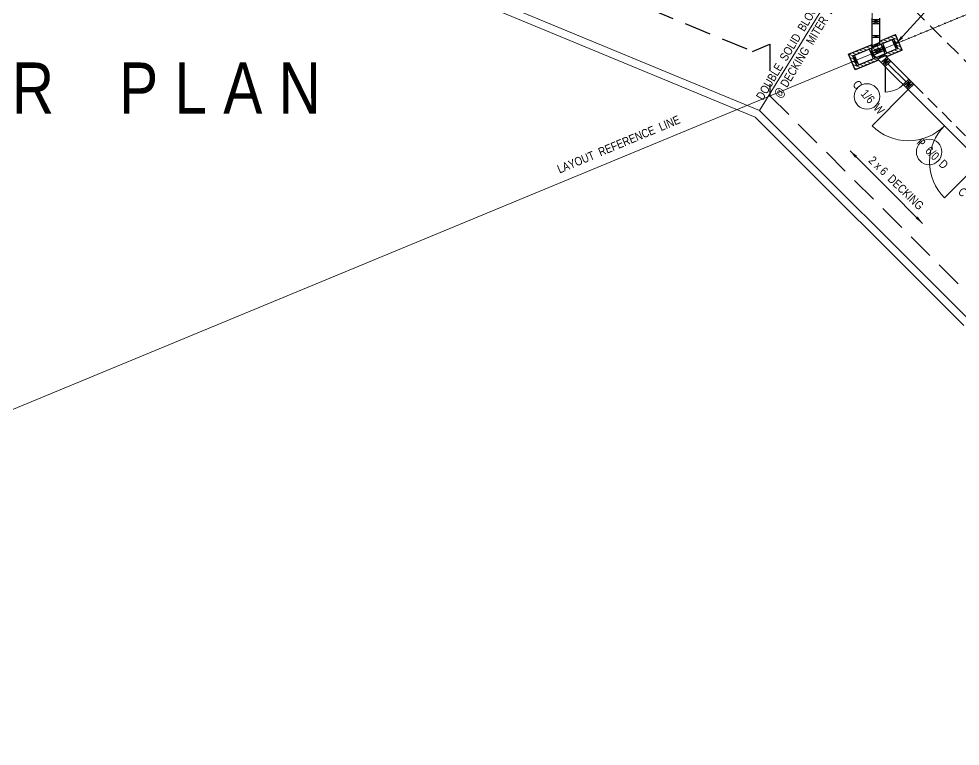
# Model space of a CAD drawing. Header units: inches. Extents: x 2775 to 35798, y 1675 to 10350.
# Drawn here: x 12593 to 13257, y 3096 to 3609 of the extents above; entities that cross this region are included whole.
import ezdxf

# ---------------------------------------------------------------- set-up
doc = ezdxf.new("R2010")
doc.units = ezdxf.units.IN
doc.header["$LTSCALE"] = 0.5
doc.header["$MEASUREMENT"] = 0
for name, pattern in [('ACAD_ISO07W100', [3, 0, -3]), ('CENTER', [2, 1.25, -0.25, 0.25, -0.25]), ('HIDDEN', [0.375, 0.25, -0.125])]:
    doc.linetypes.add(name, pattern=pattern)
for name, color, linetype, lineweight in [('BALCONY', 3, 'CONTINUOUS', 30), ('DOORS', 7, 'CONTINUOUS', 30), ('FOUNDATION', 7, 'CONTINUOUS', 30), ('GRID', 1, 'CENTER', 20), ('LAYOUT', 6, 'CONTINUOUS', 9), ('LITE COVE', 7, 'HIDDEN', 30), ('MASONRY', 16, 'HIDDEN', 30), ('ROOF BEAMS', 3, 'HIDDEN', 30), ('ROOFLINE', 7, 'HIDDEN', 30), ('WALL FRAMING', 7, 'CONTINUOUS', 30), ('WALLS', 7, 'CONTINUOUS', 30), ('WINDOWS', 5, 'CONTINUOUS', 30)]:
    doc.layers.add(name, color=color, linetype=linetype, lineweight=lineweight)
doc.layers.add('C-BLDG', color=84, linetype='CONTINUOUS')
doc.layers.add('TEXT', color=7, linetype='CONTINUOUS')
doc.styles.add('ARCHENT', font='technical.ttf', dxfattribs={"height": 6})
doc.styles.add('ARCHENTLTD', font='technical.ttf', dxfattribs={"height": 6})
doc.dimstyles.new('ARCHENTLTD', dxfattribs={"dimtxt": 12, "dimasz": 6, "dimexe": 9, "dimexo": 3, "dimgap": 1, "dimtad": 0, "dimdec": 4, "dimzin": 1, "dimdsep": 46, "dimlunit": 4, "dimtxsty": 'ARCHENT', "dimcen": 6, "dimaunit": 1, "dimadec": 5, "dimazin": 0, "dimtfac": 1, "dimtdec": 4, "dimtofl": 0, "dimtmove": 0, "dimatfit": 3, "dimfxl": 1, "dimfrac": 2, "dimtolj": 1, "dimtzin": 0, "dimarcsym": 0})
pattern_1 = [(337.555994, (9724.8282, -9715.329), (-0.71583818, -1.73297453), [])]

msp = doc.modelspace()

# ---------------------------------------------------------------- hatches: boundary and pattern name
at = {"layer": 'MASONRY', "lineweight": 9, "ltscale": 75}
h = msp.add_hatch(dxfattribs=at)
h.set_pattern_fill('ANSI31', color=256, scale=15, angle=67.5, style=0)
h.set_pattern_definition(pattern_1)
h.paths.add_polyline_path([(13212.943, 3588.234), (13211.518, 3591.649), (13213.596, 3592.511), (13215.883, 3587.033), (13204.835, 3582.368), (13203.116, 3584.084)])
h.paths.add_polyline_path([(13211.293, 3598.03), (13213.596, 3592.511), (13211.518, 3591.649), (13210.083, 3595.087), (13200.229, 3590.974), (13200.228, 3593.412)])
h = msp.add_hatch(dxfattribs=at)
h.set_pattern_fill('ANSI31', color=256, scale=15, angle=67.5, style=0)
h.set_pattern_definition(pattern_1)
h.paths.add_polyline_path([(13197.596, 3581.825), (13199.315, 3580.108), (13182.687, 3573.087), (13178.065, 3584.162), (13194.729, 3591.117), (13194.73, 3588.679), (13181.008, 3582.952), (13183.893, 3576.038)])
at = {"layer": 'WALL FRAMING', "lineweight": 9, "ltscale": 150}
msp.add_hatch(color=256, dxfattribs=at).paths.add_polyline_path([(13197.3, 3589.621, 1), (13196.675, 3589.621, 1)])

# ---------------------------------------------------------------- linework, layer by layer
at = {"layer": 'BALCONY', "color": 3, "linetype": 'ByBlock', "lineweight": 20, "ltscale": 50}
for p, q in [((13112.182, 3539.939), (12767.52, 3682.596)), ((13259.382, 3392.882), (13112.182, 3539.939))]:
    msp.add_line(p, q, dxfattribs=at)
at = {"layer": 'BALCONY', "lineweight": 20, "ltscale": 50}
for p, q in [((13115.295, 3544.602), (12771.73, 3686.806)), ((13261.658, 3398.383), (13115.295, 3544.602))]:
    msp.add_line(p, q, dxfattribs=at)
at = {"layer": 'C-BLDG', "color": 7, "linetype": 'Continuous', "lineweight": 20, "ltscale": 25}
msp.add_arc((13203.942, 3575.529), 18, 270.005994, 315.005994, dxfattribs=at)
at = {"layer": 'DOORS', "ltscale": 75}
for p, q in [((13220.191, 3559.252), (13194.728, 3533.763)), ((13245.705, 3482.917), (13271.128, 3508.365))]:
    msp.add_line(p, q, dxfattribs=at)
at = {"layer": 'DOORS', "lineweight": 20, "ltscale": 75}
msp.add_line((13220.192, 3559.251), (13271.128, 3508.364), dxfattribs=at)
at = {"layer": 'DOORS', "color": 7, "linetype": 'Continuous', "lineweight": 20, "ltscale": 7.5}
for centre in [(13191.075, 3554.442), (13234.872, 3515.338)]:
    msp.add_circle(centre, 9, dxfattribs=at)
at = {"layer": 'DOORS', "lineweight": 9, "ltscale": 75}
for centre, radius, start, end in [((13220.191, 3559.252), 36.029, 225.027997, 315.027997), ((13271.119, 3508.356), 35.971, 135.018383, 225.027864)]:
    msp.add_arc(centre, radius, start, end, dxfattribs=at)
at = {"layer": 'FOUNDATION', "color": 7, "linetype": 'Continuous', "lineweight": 9, "ltscale": 25}
msp.add_line((13115.295, 3544.602), (13194.698, 3673.092), dxfattribs=at)
at = {"layer": 'GRID', "ltscale": 50}
for p, q in [((13194.743, 3584.675), (13194.672, 3728.671)), ((13296.618, 3482.9), (13194.743, 3584.675))]:
    msp.add_line(p, q, dxfattribs=at)
at = {"layer": 'LAYOUT', "color": 6, "linetype": 'Continuous', "lineweight": 5, "ltscale": 250}
msp.add_line((13368.501, 3656.747), (12016.34, 3096.402), dxfattribs=at)
at = {"layer": 'LITE COVE', "color": 7, "linetype": 'ACAD_ISO07W100', "lineweight": 30, "ltscale": 3}
msp.add_line((13331.035, 3641.225), (13213.582, 3592.546), dxfattribs=at)
at = {"layer": 'LITE COVE', "ltscale": 90}
msp.add_line((13315.171, 3524.754), (13225.407, 3614.43), dxfattribs=at)
at = {"layer": 'MASONRY', "linetype": 'Continuous', "ltscale": 1.5}
msp.add_line((13200.228, 3593.412), (13211.293, 3598.03), dxfattribs=at)
at = {"layer": 'MASONRY', "linetype": 'Continuous', "lineweight": 30, "ltscale": 1.5}
for p, q in [((13215.883, 3587.033), (13211.293, 3598.03)), ((13178.065, 3584.162), (13194.729, 3591.117)), ((13182.687, 3573.087), (13178.065, 3584.162)), ((13215.882, 3587.033), (13204.835, 3582.368)), ((13199.315, 3580.108), (13182.687, 3573.087))]:
    msp.add_line(p, q, dxfattribs=at)
at = {"layer": 'ROOF BEAMS', "lineweight": 20, "ltscale": 75}
msp.add_line((13224.079, 3563.142), (13275.016, 3512.255), dxfattribs=at)
at = {"layer": 'ROOFLINE', "linetype": 'HIDDEN', "ltscale": 150}
for p, q in [((12984.986, 3638.027), (13110.493, 3586.235)), ((13110.493, 3586.235), (13122.722, 3591.303)), ((13122.722, 3591.303), (13122.74, 3554.901)), ((13122.692, 3554.882), (13266.83, 3410.885))]:
    msp.add_line(p, q, dxfattribs=at)
at = {"layer": 'WALL FRAMING', "lineweight": 20, "ltscale": 50}
for p, q in [((13194.682, 3608.659), (13200.235, 3608.66)), ((13194.682, 3607.159), (13200.235, 3607.16)), ((13194.683, 3605.659), (13200.235, 3605.66)), ((13194.683, 3597.447), (13200.236, 3597.448)), ((13194.684, 3595.947), (13200.236, 3595.948)), ((13204.978, 3582.225), (13201.089, 3578.333)), ((13206.039, 3581.165), (13202.15, 3577.273)), ((13207.1, 3580.104), (13203.211, 3576.212)), ((13221.249, 3565.969), (13217.359, 3562.076)), ((13222.31, 3564.909), (13218.42, 3561.015)), ((13223.372, 3563.849), (13219.481, 3559.955))]:
    msp.add_line(p, q, dxfattribs=at)
at = {"layer": 'WALL FRAMING', "lineweight": 9, "ltscale": 150}
for p, q in [((13200.235, 3608.66), (13194.682, 3607.159)), ((13194.682, 3607.159), (13200.235, 3605.66)), ((13200.235, 3607.16), (13194.683, 3605.659)), ((13194.735, 3608.659), (13200.235, 3607.16)), ((13194.683, 3597.447), (13200.236, 3595.948)), ((13200.236, 3597.448), (13194.684, 3595.947)), ((13194.74, 3590.308), (13200.24, 3590.978)), ((13194.741, 3588.683), (13200.239, 3592.603)), ((13197.912, 3591.524), (13195.025, 3590.33)), ((13195.025, 3590.33), (13196.337, 3587.027)), ((13201.77, 3589.286), (13195.423, 3585.022)), ((13197.912, 3591.524), (13199.228, 3588.213)), ((13205.162, 3585.053), (13200.918, 3591.328)), ((13203.757, 3584.525), (13202.302, 3591.906)), ((13208.699, 3594.509), (13212.918, 3588.295)), ((13210.083, 3595.087), (13211.559, 3587.656)), ((13181.008, 3582.952), (13185.275, 3576.622)), ((13182.392, 3583.53), (13183.893, 3576.038)), ((13196.883, 3581.523), (13192.618, 3587.848)), ((13195.492, 3580.986), (13193.993, 3588.471)), ((13194.847, 3586.407), (13202.351, 3587.893)), ((13195.423, 3585.022), (13202.924, 3586.517)), ((13195.999, 3583.637), (13202.305, 3587.884)), ((13199.135, 3588.445), (13196.231, 3587.292)), ((13197.596, 3581.825), (13204.212, 3582.99)), ((13203.161, 3584.103), (13198.742, 3580.68)), ((13201.089, 3578.333), (13206.039, 3581.165)), ((13204.978, 3582.225), (13202.15, 3577.273)), ((13202.15, 3577.273), (13207.1, 3580.104)), ((13206.039, 3581.165), (13203.211, 3576.212)), ((13217.359, 3562.076), (13222.31, 3564.909)), ((13221.249, 3565.969), (13218.423, 3561.018)), ((13218.423, 3561.018), (13223.372, 3563.849)), ((13222.31, 3564.909), (13219.484, 3559.958))]:
    msp.add_line(p, q, dxfattribs=at)
at = {"layer": 'WALL FRAMING', "lineweight": 20, "ltscale": 1.5}
for p, q in [((13194.74, 3590.308), (13200.239, 3592.603)), ((13203.778, 3584.475), (13200.918, 3591.328)), ((13205.162, 3585.053), (13202.302, 3591.906)), ((13211.559, 3587.656), (13208.699, 3594.509)), ((13185.278, 3576.616), (13182.392, 3583.53)), ((13195.504, 3580.934), (13192.618, 3587.848)), ((13196.888, 3581.512), (13194.002, 3588.425)), ((13204.212, 3582.99), (13198.742, 3580.68))]:
    msp.add_line(p, q, dxfattribs=at)
at = {"layer": 'WALL FRAMING', "lineweight": 20, "ltscale": 150}
for p, q in [((13194.847, 3586.407), (13201.772, 3589.287)), ((13195.423, 3585.022), (13202.348, 3587.902)), ((13195.999, 3583.637), (13202.924, 3586.517))]:
    msp.add_line(p, q, dxfattribs=at)
at = {"layer": 'WALLS', "color": 4, "ltscale": 50}
for p, q in [((13194.741, 3588.683), (13194.731, 3609.659)), ((13200.24, 3590.978), (13200.231, 3609.659)), ((13207.808, 3579.398), (13203.066, 3584.135)), ((13207.808, 3579.398), (13203.918, 3575.505)), ((13216.645, 3562.776), (13220.182, 3559.242)), ((13220.542, 3566.676), (13216.651, 3562.782)), ((13224.079, 3563.142), (13220.188, 3559.248)), ((13224.079, 3563.142), (13220.542, 3566.676))]:
    msp.add_line(p, q, dxfattribs=at)
at = {"layer": 'WALLS', "color": 7, "ltscale": 1.5}
for p, q in [((13181.008, 3582.952), (13210.083, 3595.087)), ((13212.943, 3588.234), (13210.083, 3595.087)), ((13183.893, 3576.038), (13181.008, 3582.952)), ((13212.918, 3588.295), (13183.893, 3576.038))]:
    msp.add_line(p, q, dxfattribs=at)
at = {"layer": 'WALLS', "color": 4, "ltscale": 75}
for p, q in [((13197.596, 3581.825), (13203.92, 3575.507)), ((13216.654, 3562.785), (13220.191, 3559.252))]:
    msp.add_line(p, q, dxfattribs=at)
at = {"layer": 'WALLS', "color": 4, "lineweight": 20, "ltscale": 50}
msp.add_line((13220.542, 3566.676), (13207.808, 3579.398), dxfattribs=at)
at = {"layer": 'WINDOWS', "ltscale": 75}
for p, q in [((13205.863, 3577.452), (13218.596, 3564.729)), ((13203.942, 3575.529), (13203.944, 3557.529))]:
    msp.add_line(p, q, dxfattribs=at)

# ---------------------------------------------------------------- texts
at = {"layer": 'DOORS', "color": 7, "linetype": 'Continuous', "lineweight": 30, "ltscale": 1.5, "char_height": 6, "style": 'ARCHENTLTD'}
for s, insert, attachment_point, rotation in [('DOUBLE  SOLID  BLOCKING\\P@ DECKING  MITER  LINE\\P{\\H1.999x;  }', (13160.083, 3633.229), 3, 58.920178), ('C  1/6  W\\P{\\H1.999x;  }', (13203.966, 3545.103), 3, 311.497254), ('LAYOUT  REFERENCE  LINE\\P{\\H1.999x;  }', (12972.108, 3505.577), 1, 22.672393), ('P  6/0  D\\P{\\H1.999x;  }', (13248.943, 3507.069), 3, 315.879208), ('2 x 6  DECKING\\P{\\H1.999x;  }', (13231.81, 3478.23), 3, 316.031389), ('C  1/6  W\\P{\\H1.999x;  }', (13279.795, 3471.384), 3, 317.02405)]:
    msp.add_mtext(s, dxfattribs=dict(at, insert=insert, attachment_point=attachment_point, rotation=rotation))
at = {"layer": 'TEXT', "linetype": 'Continuous', "insert": (12224.029, 3638.384), "char_height": 36, "attachment_point": 1, "style": 'ARCHENTLTD'}
msp.add_mtext('   \\P  M A I N    F L O O R    P L A N', dxfattribs=at)

# ---------------------------------------------------------------- leaders
at = {"layer": 'FOUNDATION', "color": 7, "linetype": 'Continuous', "lineweight": 9, "ltscale": 25}
for points in [[(13179.182, 3516.11), (13204.754, 3490.501)], [(13230.325, 3464.891), (13204.754, 3490.501)]]:
    msp.add_leader(points, dimstyle='ARCHENTLTD', override={"dimgap": 1, "dimtad": 0}, dxfattribs=at)
at = {"layer": 'TEXT', "color": 7, "linetype": 'Continuous', "lineweight": 9, "ltscale": 25}
msp.add_leader([(13211.766, 3591.804), (13233.871, 3616.209), (13240.849, 3616.209)], dimstyle='ARCHENTLTD', override={"dimgap": 1, "dimtad": 0}, dxfattribs=at)

doc.saveas('drawing.dxf')
